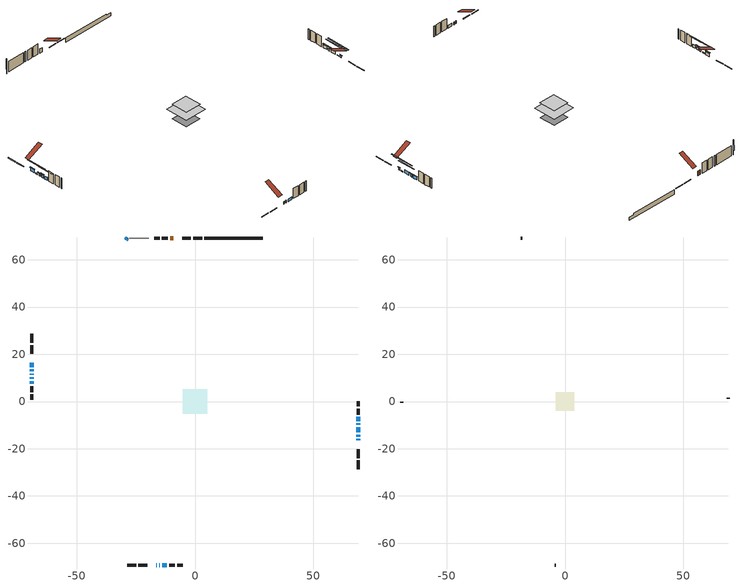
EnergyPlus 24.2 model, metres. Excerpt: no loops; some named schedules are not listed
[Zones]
conditioned space
 floor outside (Floor1 construction): -0.96,-0.96 -0.96,0.96 0.96,0.96 0.96,-0.96 z0.51
 floor adiabatic (AdiabaticFloorConstruction): -5.26,-5.26 -5.26,5.26 5.26,5.26 5.26,-5.26 z2.95
 floor foundation (Slab1 construction): -3.72,-3.72 -3.72,3.72 3.72,3.72 3.72,-3.72 z-1.62
 wall outside (RimJoist1 construction): 3.05,69.22 -0.77,69.22 / -28.67,-69.22 -24.85,-69.22 / -69.22,28.67 -69.22,24.85 / 69.22,-28.67 69.22,-24.85 z0.51:0.81
 wall outside (RimJoist2 construction): -1.7,69.22 -5.34,69.22 / -23.92,-69.22 -20.28,-69.22 / -69.22,23.92 -69.22,20.28 / 69.22,-23.92 69.22,-20.28 z0.51:0.81
 wall outside (AdiabaticWallConstruction 1): -9.23,69.22 -10.56,69.22 z0.51:2.54
 wall outside (AdiabaticWallConstruction): 69.22,-16.39 69.22,-15.83 / -69.22,11.84 -69.22,11.28 z0.51:1.43; -69.22,16.39 -69.22,14.56 / 69.22,-13.11 69.22,-10.83 / -28.67,69.22 -29.32,68.57 / -69.22,8.61 -69.22,7.44 / 69.22,-8.31 69.22,-6.48 z0.51:1.93; 69.22,-14.91 69.22,-14.04 / -69.22,13.63 -69.22,12.77 z0.51:0.92; -16.39,-69.22 -16.1,-69.22 / -15.18,-69.22 -14.89,-69.22 / -13.96,-69.22 -11.92,-69.22 / -69.22,10.36 -69.22,9.54 z0.51:1.73; 69.22,-9.9 69.22,-9.24 z0.51:1.63
 wall outside (Wall1 construction): -11.49,69.22 -14.01,69.22 / -10.99,-69.22 -8.48,-69.22 / -69.22,6.52 -69.22,4 / 69.22,-5.55 69.22,-3.03 z0.51:5.39
 wall outside (Wall2 construction): -14.93,69.22 -17.2,69.22 / -7.55,-69.22 -5.29,-69.22 / -69.22,3.07 -69.22,0.81 / 69.22,-2.1 69.22,0.16 z0.51:5.39
 wall foundation (FoundationWall1 construction): 3.98,69.22,-1.62 3.98,69.22,0.51 26.2,69.22,0.51 26.2,69.22,-0.06 28.67,69.22,-0.06 28.67,69.22,-1.62
 wall adiabatic (Wall4 construction): -19.56,69.22 -27.74,69.22 z0.51:5.39
 window (WindowConstruction 8): 69.22,-16.39 69.22,-15.83 z0.51:1.42
 window (WindowConstruction 7): -69.22,16.39 -69.22,14.56 z0.51:1.93
 window (WindowConstruction 10): 69.22,-14.9 69.22,-14.04 z0.51:0.92
 window (WindowConstruction 11): -16.39,-69.22 -16.1,-69.22 z0.51:1.73
 window (WindowConstruction 12): -15.17,-69.22 -14.89,-69.22 z0.51:1.73
 window (WindowConstruction 13): -69.22,13.63 -69.22,12.77 z0.51:0.92
 window (WindowConstruction 9): -69.22,11.84 -69.22,11.28 z0.51:1.42
 window (WindowConstruction): 69.22,-13.11 69.22,-10.83 z0.51:1.93
 window (WindowConstruction 1): -13.96,-69.22 -11.92,-69.22 z0.51:1.73
 window (WindowConstruction 2): -69.22,10.35 -69.22,9.54 z0.51:1.73
 window (WindowConstruction 3): -28.67,69.22 -29.32,68.57 z0.51:1.93
 window (WindowConstruction 4): -69.22,8.61 -69.22,7.44 z0.51:1.93
 window (WindowConstruction 5): 69.22,-9.9 69.22,-9.24 z0.51:1.63
 window (WindowConstruction 6): 69.22,-8.31 69.22,-6.48 z0.51:1.93
 door (Door): -9.23,69.22 -10.56,69.22 z0.51:2.54
 ceiling adiabatic (AdiabaticFloorConstruction): 5.26,-5.26 5.26,5.26 -5.26,5.26 -5.26,-5.26 z2.95
attic - vented
 floor to conditioned space (Floor2 construction Reversed): -3.84,-3.84 -3.84,3.84 3.84,3.84 3.84,-3.84 z5.39
 wall outside (Wall3 construction): -18.13,69.22 -18.63,69.22 / -4.36,-69.22 -3.85,-69.22 / -69.22,-0.12 -69.22,-0.63 / 69.22,1.09 69.22,1.59 z0.51:5.39
 roof outside (Roof1 construction): -8.3,69.22,5.39 -8.3,61.95,9.02 -6.27,61.95,9.02 -6.27,69.22,5.39; -17.32,-69.22,5.39 -17.32,-61.95,9.02 -19.35,-61.95,9.02 -19.35,-69.22,5.39; -69.22,17.32,5.39 -61.95,17.32,9.02 -61.95,19.35,9.02 -69.22,19.35,5.39; 69.22,-17.32,5.39 61.95,-17.32,9.02 61.95,-19.35,9.02 69.22,-19.35,5.39
shading: 69.22,-15.53 69.22,-16.69 69.31,-16.69 69.31,-15.53 z1.72; -69.22,14.26 -69.22,16.69 -69.52,16.69 -69.52,14.26 z2.23; 69.22,-8.86 69.22,-20.08 69.52,-20.08 69.52,-8.86 z6.09; -69.22,8.5 -69.22,17.9 -69.52,17.9 -69.52,8.5 z5.19; -69.22,10.67 -69.22,12.45 -69.52,12.45 -69.52,10.67 z2.03; 69.22,-7.78 69.22,-16.16 69.52,-16.16 69.52,-7.78 z4.98; -69.22,8.93 -69.22,10.96 -69.52,10.96 -69.52,8.93 z2.34; -31.48,66.41 -26.51,71.38 -26.73,71.59 -31.69,66.63 z4.98; -69.22,4.39 -69.22,11.66 -69.52,11.66 -69.52,4.39 z4.98; 69.22,-8.63 69.22,-10.51 69.52,-10.51 69.52,-8.63 z2.24; 69.22,-6.18 69.22,-8.61 69.52,-8.61 69.52,-6.18 z2.23
[Building]
Building 1: Terrain=Suburbs
[Site:Location]
Whitehorse AP_YT: Latitude {deg}=60.71; Longitude {deg}=-135.07; Time Zone {hr}=-8; Elevation {m}=706; Keep Site Location Information=Yes
[Site:GroundTemperature:Shallow]
-5.4229, -7.73249, -7.91745, -6.82143, -2.42154, 1.95786, 5.75456, 8.15968, 8.36401, 6.40785, 2.70796, -1.53709
[Site:WaterMainsTemperature]
Calculation Method=Schedule; Temperature Schedule=mains temperature schedule
[Material] Roughness=Rough; Thermal Absorptance=0.9
Name | Thickness {m} | Conductivity {W/m-K} | Density {kg/m3} | Specific Heat {J/kg-K} | Solar Absorptance | Visible Absorptance
asphalt or fiberglass shingles | 0.00635 | 0.162714 | 1121.4 | 1465.45 | 0.4 | 0.4
ceiling loosefill ins | 0.254 | 0.0480833 | 16.02 | 1046.75 | 0.7 | 0.7
ceiling stud and cavity | 0.1397 | 0.247927 | 65.682 | 1177.47 | 0.7 | 0.7
concrete 4.0 in. | 0.1016 | 1.803125 | 2242.8 | 837.4 | 0.7 | 0.7
concrete 8.0 in. | 0.2032 | 1.803125 | 2242.8 | 837.4 | 0.7 | 0.7
door material | 0.04445 | 0.0451087 | 512.64 | 1214.23 | 0.7 | 0.7
exterior vertical ins | 0.0354312 | 0.029427 | 32.04 | 1214.23 | 0.7 | 0.7
floor covering | 0.0127 | 0.0433444 | 54.468 | 1339.84 | 0.6 | 0.6
floor rigid ins; rim joist rigid ins; slab rigid ins | 0.051816 | 0.029427 | 32.04 | 1214.23 | 0.7 | 0.7
floor rigid ins 1; wall rigid ins | 0.512978 | 0.029427 | 32.04 | 1214.23 | 0.7 | 0.7
floor stud and cavity | 0.1397 | 0.127307 | 92.3553 | 1139.71 | 0.7 | 0.7
floor stud and cavity 1 | 0.1397 | 1.75129 | 37.0049 | 1207.88 | 0.7 | 0.7
furniture material conditioned space 1 | 0.1524 | 0.115458 | 640.8 | 1214.23 | 0.6 | 0.6
gypsum board | 0.0127 | 0.160291 | 801 | 837.4 | 0.6 | 0.6
gypsum board 1 | 0.0127 | 0.160291 | 801 | 837.4 | 0.7 | 0.7
osb sheathing 0.5 in. | 0.0127 | 0.115458 | 512.64 | 1214.23 | 0.7 | 0.7
osb sheathing 0.5 in. 1 | 0.0127 | 0.115458 | 512.64 | 1214.23 | 0.4 | 0.4
osb sheathing 0.75 in. | 0.01905 | 0.115458 | 512.64 | 1214.23 | 0.7 | 0.7
osb sheathing 2.0 in. | 0.0508 | 0.115458 | 512.64 | 1214.23 | 0.7 | 0.7
rim joist stud and cavity | 0.0508 | 0.570385 | 125.044 | 1163.47 | 0.6 | 0.6
rim joist stud and cavity 1 | 0.0508 | 0.0359914 | 125.044 | 1163.47 | 0.6 | 0.6
wall stud and cavity | 0.1397 | 0.0881538 | 139.0536 | 1170.24 | 0.7 | 0.7
wall stud and cavity 1 | 0.1397 | 0.0889444 | 139.0536 | 1170.24 | 0.7 | 0.7
wall stud and cavity 2 | 0.0889 | 6.1454 | 50.32683 | 1063.81 | 0.6 | 0.6
wall stud and cavity 3 | 0.1397 | 0.0799342 | 139.0536 | 1170.24 | 0.7 | 0.7
wall stud and cavity 4 | 0.0889 | 0.380278 | 52.3479 | 1209.89 | 0.7 | 0.7
wall stud and cavity 5 | 0.0889 | 0.391764 | 83.0341 | 1211.67 | 0.7 | 0.7
wood siding | 0.0254 | 0.102417 | 544.68 | 1172.36 | 0.4 | 0.4
wood siding 1 | 0.00254 | 0.102417 | 544.68 | 1172.36 | 0.4 | 0.4
wood siding 2; wood siding 3; wood siding 4 | 0.0254 | 0.102417 | 544.68 | 1172.36 | 0.7 | 0.7
[WindowMaterial:SimpleGlazingSystem]
Name | U-Factor {W/m2-K} | Solar Heat Gain Coefficient
WindowMaterial | 2.79301 | 0.65
WindowMaterial 1 | 1.90383 | 0.57
WindowMaterial 2 | 1.96005 | 0.5
WindowMaterial 3 | 2.78279 | 0.59
WindowMaterial 4 | 1.924842 | 0.54
WindowMaterial 5 | 2.765186 | 0.62
WindowMaterial 6 | 2.7913 | 0.64
WindowMaterial 7 | 2.75553 | 0.6
WindowMaterial 8 | 2.75326 | 0.43
WindowMaterial 9 | 2.74134 | 0.56
[Construction]
AdiabaticFloorConstruction: floor stud and cavity 1, floor rigid ins 1, osb sheathing 0.75 in., floor covering
AdiabaticWallConstruction: wood siding 3, wall rigid ins, wall stud and cavity 4, gypsum board
AdiabaticWallConstruction 1: wood siding 4, wall rigid ins, wall stud and cavity 4, gypsum board
Door: door material
Floor1 construction: floor stud and cavity, floor rigid ins, osb sheathing 0.75 in., floor covering
Floor2 construction Reversed: gypsum board, ceiling stud and cavity, ceiling loosefill ins
FoundationWall1 construction: concrete 8.0 in., gypsum board 1
furniture construction conditioned space 1: furniture material conditioned space 1
PartitionWallConstruction: gypsum board, wall stud and cavity 5, gypsum board
RimJoist1 construction: wood siding 2, rim joist rigid ins, osb sheathing 2.0 in., rim joist stud and cavity
RimJoist2 construction: wood siding 2, rim joist rigid ins, osb sheathing 2.0 in., rim joist stud and cavity 1
Roof1 construction: asphalt or fiberglass shingles
Slab1 construction: slab rigid ins, concrete 4.0 in.
Wall1 construction: wood siding, osb sheathing 0.5 in., wall stud and cavity, gypsum board
Wall2 construction: wood siding, osb sheathing 0.5 in., wall stud and cavity 1, gypsum board
Wall3 construction: wood siding 1, wall stud and cavity 2
Wall4 construction: osb sheathing 0.5 in. 1, wall stud and cavity 3, gypsum board
WindowConstruction: WindowMaterial
WindowConstruction 1: WindowMaterial 1
WindowConstruction 10; WindowConstruction 11: WindowMaterial 8
WindowConstruction 12; WindowConstruction 13: WindowMaterial 9
WindowConstruction 2: WindowMaterial 2
WindowConstruction 3; WindowConstruction 6: WindowMaterial 3
WindowConstruction 4: WindowMaterial 4
WindowConstruction 5: WindowMaterial 5
WindowConstruction 7: WindowMaterial 6
WindowConstruction 8; WindowConstruction 9: WindowMaterial 7
[Zone] Multiplier=1; Part of Total Floor Area=Yes
Name | Volume {m3}
attic - vented | 33.77
conditioned space | 390
[Space]
Name | Zone | Volume {m3}
attic - vented 1 | attic - vented | 33.77
conditioned space 1 | conditioned space | 390
[ZoneInfiltration:EffectiveLeakageArea]
infil attic - vented 1: Zone or Space=attic - vented 1; Schedule=Always On Discrete; Effective Air Leakage Area {cm2}=1862.84; Stack Coefficient=0.000591679; Wind Coefficient=1.64347e-05
[ZoneMixing]
whole house fan mix: Zone or Space=attic - vented; Schedule=Always On Continuous; Design Flow Rate Calculation Method=Flow/Zone; Design Flow Rate {m3/s}=0; Source Zone or Space=conditioned space
[SurfaceProperty:ExposedFoundationPerimeter]
Slab1: Exposed Perimeter Calculation Method=TotalExposedPerimeter; Total Exposed Perimeter {m}=24.689
[InternalMass] Zone or ZoneList=conditioned space; Space or SpaceList=conditioned space 1
Name | Construction | Surface Area {m2}
furniture mass conditioned space 1 | furniture construction conditioned space 1 | 67.8598
partition wall mass | PartitionWallConstruction | 169.649
[Lights]
interior lighting: Zone or ZoneList or Space or SpaceList=conditioned space 1; Schedule=interior lighting schedule; Design Level Calculation Method=LightingLevel; Lighting Level {W}=343.2; Return Air Fraction=0; Fraction Radiant=0.6; Fraction Visible=0.2; Fraction Replaceable=1
[People]
occupants: Zone or ZoneList or Space or SpaceList=conditioned space 1; Number of People Schedule=occupants schedule; Number of People Calculation Method=People; Number of People=3; Fraction Radiant=0.314171; Sensible Heat Fraction=0.56303; Activity Level Schedule=occupants activity schedule; Carbon Dioxide Generation Rate {m3/s-W}=0; Enable ASHRAE 55 Comfort Warnings=No; Mean Radiant Temperature Calculation Type=EnclosureAveraged
[ElectricEquipment] Zone or ZoneList or Space or SpaceList=conditioned space 1; Design Level Calculation Method=EquipmentLevel
Name | Schedule | Design Level {W} | Fraction Latent | Fraction Radiant | Fraction Lost
clothes dryer | clothes dryer schedule | 140.772 | 0.015 | 0.081 | 0.85
clothes washer | clothes washer schedule | 32.1985 | 0.03 | 0.162 | 0.7
cooking range | cooking range schedule | 208.969 | 0.08 | 0.432 | 0.2
dishwasher | dishwasher schedule | 66.8632 | 0.3 | 0.18 | 0.4
fridge | fridge schedule | 72.9452 | 0 | 0.6 | 0
mech vent bath fan 0 | mech vent bath fan 0 schedule | 25.1 | 0 | 0 | 1
mech vent house fan | mech vent house fan schedule | 0 | 0 | 0 | 1
mech vent house fan cfis | mech vent house fan cfis schedule | 0 | 0 | 0 | 0
mech vent range fan 0 | mech vent range fan 0 schedule | 57 | 0 | 0 | 1
misc plug loads | misc plug loads schedule | 494.7 | 0.045 | 0.513 | 0.1
whole house fan | Always On Discrete | 0 | 0 | 0 | 1
[OtherEquipment] Zone or ZoneList or Space or SpaceList=conditioned space 1; Design Level Calculation Method=EquipmentLevel
Name | Fuel Type | Schedule | Design Level {W} | Fraction Latent | Fraction Radiant | Fraction Lost
clothes dryer 1 | Electricity | clothes dryer schedule | 0 | 0.015 | 0.081 | 0.85
cooking range 1 | Electricity | cooking range schedule | 0 | 0.08 | 0.432 | 0.2
general water use latent | None | general water use schedule | 59.3978 | 1 | 0 | 0
general water use sensible | None | general water use schedule | -58.539 | 0 | 0.6 | 0
mech vent house fan latent load | None | Always On Discrete | 0 | 1 | 0 | 0
mech vent house fan sensible load | None | Always On Discrete | 0 | 0 | 0 | 0
water heater energy adjustment1 | Electricity | Always On Discrete | 0.01 | 0 | 0 | 1
[ZoneInfiltration:DesignFlowRate] Zone or ZoneList or Space or SpaceList=conditioned space 1; Schedule=Always On Discrete; Design Flow Rate Calculation Method=Flow/Zone; Design Flow Rate {m3/s}=0
infil flow; natural vent flow; whole house fan flow
[Foundation:Kiva]
Foundation Kiva 1: Initial Indoor Air Temperature {C}=18; Wall Height Above Grade {m}=0.509991; Wall Depth Below Slab {m}=0.2032; Custom Block Material Name 1=exterior vertical ins; Custom Block Depth 1 {m}=2.13; Custom Block X Position 1 {m}=0.2159; Custom Block Z Position 1 {m}=0
[Foundation:Kiva:Settings]
Soil Conductivity {W/m-K}=0.849921; Soil Density {kg/m3}=1842.3; Soil Specific Heat {J/kg-K}=418.7; Ground Solar Absorptivity=0.9; Ground Thermal Absorptivity=0.9; Ground Surface Roughness {m}=0.03; Far-Field Width {m}=40; Deep-Ground Boundary Condition=ZeroFlux; Deep-Ground Depth {m}=40; Minimum Cell Dimension {m}=0.2; Maximum Cell Growth Coefficient=3; Simulation Timestep=Timestep
[Exterior:Lights]
exterior lighting: Schedule=exterior lighting schedule; Design Level {W}=75.6
[Schedule:Constant]
Name | Hourly Value
Always On Continuous; mech vent house fan schedule; mech vent house fan cfis schedule; Always On Discrete | 1
occupants activity schedule | 117.228
fridge schedule | 0
[Schedule:Week:Daily]
interior lighting schedule Week Rule - Jan1-Jan27: interior lighting schedule day, interior lighting schedule day, interior lighting schedule day, interior lighting schedule day, interior lighting schedule day, interior lighting schedule day, interior lighting schedule day, interior lighting schedule default day, interior lighting schedule default day, interior lighting schedule default day, interior lighting schedule default day, interior lighting schedule default day
interior lighting schedule Week Rule - Jan28-Feb3: interior lighting schedule day, interior lighting schedule day, interior lighting schedule day, interior lighting schedule day, interior lighting schedule day 1, interior lighting schedule day 1, interior lighting schedule day 1, interior lighting schedule default day, interior lighting schedule default day, interior lighting schedule default day, interior lighting schedule default day, interior lighting schedule default day
interior lighting schedule Week Rule - Feb4-Feb24: interior lighting schedule day 1, interior lighting schedule day 1, interior lighting schedule day 1, interior lighting schedule day 1, interior lighting schedule day 1, interior lighting schedule day 1, interior lighting schedule day 1, interior lighting schedule default day, interior lighting schedule default day, interior lighting schedule default day, interior lighting schedule default day, interior lighting schedule default day
interior lighting schedule Week Rule - Feb25-Mar3: interior lighting schedule day 1, interior lighting schedule day 1, interior lighting schedule day 1, interior lighting schedule day 1, interior lighting schedule day 2, interior lighting schedule day 2, interior lighting schedule day 2, interior lighting schedule default day, interior lighting schedule default day, interior lighting schedule default day, interior lighting schedule default day, interior lighting schedule default day
interior lighting schedule Week Rule - Mar4-Mar31: interior lighting schedule day 2, interior lighting schedule day 2, interior lighting schedule day 2, interior lighting schedule day 2, interior lighting schedule day 2, interior lighting schedule day 2, interior lighting schedule day 2, interior lighting schedule default day, interior lighting schedule default day, interior lighting schedule default day, interior lighting schedule default day, interior lighting schedule default day
interior lighting schedule Week Rule - Apr1-Apr28: interior lighting schedule day 3, interior lighting schedule day 3, interior lighting schedule day 3, interior lighting schedule day 3, interior lighting schedule day 3, interior lighting schedule day 3, interior lighting schedule day 3, interior lighting schedule default day, interior lighting schedule default day, interior lighting schedule default day, interior lighting schedule default day, interior lighting schedule default day
interior lighting schedule Week Rule - Apr29-May5: interior lighting schedule day 3, interior lighting schedule day 3, interior lighting schedule day 4, interior lighting schedule day 4, interior lighting schedule day 4, interior lighting schedule day 4, interior lighting schedule day 4, interior lighting schedule default day, interior lighting schedule default day, interior lighting schedule default day, interior lighting schedule default day, interior lighting schedule default day
interior lighting schedule Week Rule - May6-May26: interior lighting schedule day 4, interior lighting schedule day 4, interior lighting schedule day 4, interior lighting schedule day 4, interior lighting schedule day 4, interior lighting schedule day 4, interior lighting schedule day 4, interior lighting schedule default day, interior lighting schedule default day, interior lighting schedule default day, interior lighting schedule default day, interior lighting schedule default day
interior lighting schedule Week Rule - May27-Jun2: interior lighting schedule day 4, interior lighting schedule day 4, interior lighting schedule day 4, interior lighting schedule day 4, interior lighting schedule day 4, interior lighting schedule day 5, interior lighting schedule day 5, interior lighting schedule default day, interior lighting schedule default day, interior lighting schedule default day, interior lighting schedule default day, interior lighting schedule default day
interior lighting schedule Week Rule - Jun3-Jun30: interior lighting schedule day 5, interior lighting schedule day 5, interior lighting schedule day 5, interior lighting schedule day 5, interior lighting schedule day 5, interior lighting schedule day 5, interior lighting schedule day 5, interior lighting schedule default day, interior lighting schedule default day, interior lighting schedule default day, interior lighting schedule default day, interior lighting schedule default day
interior lighting schedule Week Rule - Jul1-Jul28: interior lighting schedule day 6, interior lighting schedule day 6, interior lighting schedule day 6, interior lighting schedule day 6, interior lighting schedule day 6, interior lighting schedule day 6, interior lighting schedule day 6, interior lighting schedule default day, interior lighting schedule default day, interior lighting schedule default day, interior lighting schedule default day, interior lighting schedule default day
interior lighting schedule Week Rule - Jul29-Aug4: interior lighting schedule day 6, interior lighting schedule day 6, interior lighting schedule day 6, interior lighting schedule day 7, interior lighting schedule day 7, interior lighting schedule day 7, interior lighting schedule day 7, interior lighting schedule default day, interior lighting schedule default day, interior lighting schedule default day, interior lighting schedule default day, interior lighting schedule default day
interior lighting schedule Week Rule - Aug5-Aug25: interior lighting schedule day 7, interior lighting schedule day 7, interior lighting schedule day 7, interior lighting schedule day 7, interior lighting schedule day 7, interior lighting schedule day 7, interior lighting schedule day 7, interior lighting schedule default day, interior lighting schedule default day, interior lighting schedule default day, interior lighting schedule default day, interior lighting schedule default day
interior lighting schedule Week Rule - Aug26-Sep1: interior lighting schedule day 7, interior lighting schedule day 7, interior lighting schedule day 7, interior lighting schedule day 7, interior lighting schedule day 7, interior lighting schedule day 7, interior lighting schedule day 8, interior lighting schedule default day, interior lighting schedule default day, interior lighting schedule default day, interior lighting schedule default day, interior lighting schedule default day
interior lighting schedule Week Rule - Sep2-Sep29: interior lighting schedule day 8, interior lighting schedule day 8, interior lighting schedule day 8, interior lighting schedule day 8, interior lighting schedule day 8, interior lighting schedule day 8, interior lighting schedule day 8, interior lighting schedule default day, interior lighting schedule default day, interior lighting schedule default day, interior lighting schedule default day, interior lighting schedule default day
interior lighting schedule Week Rule - Sep30-Oct6: interior lighting schedule day 8, interior lighting schedule day 9, interior lighting schedule day 9, interior lighting schedule day 9, interior lighting schedule day 9, interior lighting schedule day 9, interior lighting schedule day 9, interior lighting schedule default day, interior lighting schedule default day, interior lighting schedule default day, interior lighting schedule default day, interior lighting schedule default day
interior lighting schedule Week Rule - Oct7-Oct27: interior lighting schedule day 9, interior lighting schedule day 9, interior lighting schedule day 9, interior lighting schedule day 9, interior lighting schedule day 9, interior lighting schedule day 9, interior lighting schedule day 9, interior lighting schedule default day, interior lighting schedule default day, interior lighting schedule default day, interior lighting schedule default day, interior lighting schedule default day
interior lighting schedule Week Rule - Oct28-Nov3: interior lighting schedule day 9, interior lighting schedule day 9, interior lighting schedule day 9, interior lighting schedule day 9, interior lighting schedule day 10, interior lighting schedule day 10, interior lighting schedule day 10, interior lighting schedule default day, interior lighting schedule default day, interior lighting schedule default day, interior lighting schedule default day, interior lighting schedule default day
interior lighting schedule Week Rule - Nov4-Nov24: interior lighting schedule day 10, interior lighting schedule day 10, interior lighting schedule day 10, interior lighting schedule day 10, interior lighting schedule day 10, interior lighting schedule day 10, interior lighting schedule day 10, interior lighting schedule default day, interior lighting schedule default day, interior lighting schedule default day, interior lighting schedule default day, interior lighting schedule default day
interior lighting schedule Week Rule - Nov25-Dec1: interior lighting schedule day 10, interior lighting schedule day 10, interior lighting schedule day 10, interior lighting schedule day 10, interior lighting schedule day 10, interior lighting schedule day 10, interior lighting schedule day 11, interior lighting schedule default day, interior lighting schedule default day, interior lighting schedule default day, interior lighting schedule default day, interior lighting schedule default day
interior lighting schedule Week Rule - Dec2-Dec31: interior lighting schedule day 11, interior lighting schedule day 11, interior lighting schedule day 11, interior lighting schedule day 11, interior lighting schedule day 11, interior lighting schedule day 11, interior lighting schedule day 11, interior lighting schedule default day, interior lighting schedule default day, interior lighting schedule default day, interior lighting schedule default day, interior lighting schedule default day
occupants schedule Week Rule - Jan1-Dec31: occupants schedule day, occupants schedule day, occupants schedule day, occupants schedule day, occupants schedule day, occupants schedule day, occupants schedule day, occupants schedule default day, occupants schedule default day, occupants schedule default day, occupants schedule default day, occupants schedule default day
clothes dryer schedule Week Rule - Jan1-Dec31: clothes dryer schedule day, clothes dryer schedule day, clothes dryer schedule day, clothes dryer schedule day, clothes dryer schedule day, clothes dryer schedule day, clothes dryer schedule day, clothes dryer schedule default day, clothes dryer schedule default day, clothes dryer schedule default day, clothes dryer schedule default day, clothes dryer schedule default day
clothes washer schedule Week Rule - Jan1-Dec31: clothes washer schedule day, clothes washer schedule day, clothes washer schedule day, clothes washer schedule day, clothes washer schedule day, clothes washer schedule day, clothes washer schedule day, clothes washer schedule default day, clothes washer schedule default day, clothes washer schedule default day, clothes washer schedule default day, clothes washer schedule default day
cooking range schedule Week Rule - Jan1-Dec31: cooking range schedule day, cooking range schedule day, cooking range schedule day, cooking range schedule day, cooking range schedule day, cooking range schedule day, cooking range schedule day, cooking range schedule default day, cooking range schedule default day, cooking range schedule default day, cooking range schedule default day, cooking range schedule default day
dishwasher schedule Week Rule - Jan1-Dec31: dishwasher schedule day, dishwasher schedule day, dishwasher schedule day, dishwasher schedule day, dishwasher schedule day, dishwasher schedule day, dishwasher schedule day, dishwasher schedule default day, dishwasher schedule default day, dishwasher schedule default day, dishwasher schedule default day, dishwasher schedule default day
mech vent bath fan 0 schedule Week Rule - Jan1-Dec31: mech vent bath fan 0 schedule day, mech vent bath fan 0 schedule day, mech vent bath fan 0 schedule day, mech vent bath fan 0 schedule day, mech vent bath fan 0 schedule day, mech vent bath fan 0 schedule day, mech vent bath fan 0 schedule day, mech vent bath fan 0 schedule default day, mech vent bath fan 0 schedule default day, mech vent bath fan 0 schedule default day, mech vent bath fan 0 schedule default day, mech vent bath fan 0 schedule default day
mech vent range fan 0 schedule Week Rule - Jan1-Dec31: mech vent range fan 0 schedule day, mech vent range fan 0 schedule day, mech vent range fan 0 schedule day, mech vent range fan 0 schedule day, mech vent range fan 0 schedule day, mech vent range fan 0 schedule day, mech vent range fan 0 schedule day, mech vent range fan 0 schedule default day, mech vent range fan 0 schedule default day, mech vent range fan 0 schedule default day, mech vent range fan 0 schedule default day, mech vent range fan 0 schedule default day
misc plug loads schedule Week Rule - Jan1-Dec31: misc plug loads schedule day, misc plug loads schedule day, misc plug loads schedule day, misc plug loads schedule day, misc plug loads schedule day, misc plug loads schedule day, misc plug loads schedule day, misc plug loads schedule default day, misc plug loads schedule default day, misc plug loads schedule default day, misc plug loads schedule default day, misc plug loads schedule default day
general water use schedule Week Rule - Jan1-Dec31: general water use schedule day, general water use schedule day, general water use schedule day, general water use schedule day, general water use schedule day, general water use schedule day, general water use schedule day, general water use schedule default day, general water use schedule default day, general water use schedule default day, general water use schedule default day, general water use schedule default day
exterior lighting schedule Week Rule - Jan1-Jan27: exterior lighting schedule day, exterior lighting schedule day, exterior lighting schedule day, exterior lighting schedule day, exterior lighting schedule day, exterior lighting schedule day, exterior lighting schedule day, exterior lighting schedule default day, exterior lighting schedule default day, exterior lighting schedule default day, exterior lighting schedule default day, exterior lighting schedule default day
exterior lighting schedule Week Rule - Jan28-Feb3: exterior lighting schedule day, exterior lighting schedule day, exterior lighting schedule day, exterior lighting schedule day, exterior lighting schedule day 1, exterior lighting schedule day 1, exterior lighting schedule day 1, exterior lighting schedule default day, exterior lighting schedule default day, exterior lighting schedule default day, exterior lighting schedule default day, exterior lighting schedule default day
exterior lighting schedule Week Rule - Feb4-Feb24: exterior lighting schedule day 1, exterior lighting schedule day 1, exterior lighting schedule day 1, exterior lighting schedule day 1, exterior lighting schedule day 1, exterior lighting schedule day 1, exterior lighting schedule day 1, exterior lighting schedule default day, exterior lighting schedule default day, exterior lighting schedule default day, exterior lighting schedule default day, exterior lighting schedule default day
exterior lighting schedule Week Rule - Feb25-Mar3: exterior lighting schedule day 1, exterior lighting schedule day 1, exterior lighting schedule day 1, exterior lighting schedule day 1, exterior lighting schedule day 2, exterior lighting schedule day 2, exterior lighting schedule day 2, exterior lighting schedule default day, exterior lighting schedule default day, exterior lighting schedule default day, exterior lighting schedule default day, exterior lighting schedule default day
exterior lighting schedule Week Rule - Mar4-Mar31: exterior lighting schedule day 2, exterior lighting schedule day 2, exterior lighting schedule day 2, exterior lighting schedule day 2, exterior lighting schedule day 2, exterior lighting schedule day 2, exterior lighting schedule day 2, exterior lighting schedule default day, exterior lighting schedule default day, exterior lighting schedule default day, exterior lighting schedule default day, exterior lighting schedule default day
exterior lighting schedule Week Rule - Apr1-Apr28: exterior lighting schedule day 3, exterior lighting schedule day 3, exterior lighting schedule day 3, exterior lighting schedule day 3, exterior lighting schedule day 3, exterior lighting schedule day 3, exterior lighting schedule day 3, exterior lighting schedule default day, exterior lighting schedule default day, exterior lighting schedule default day, exterior lighting schedule default day, exterior lighting schedule default day
exterior lighting schedule Week Rule - Apr29-May5: exterior lighting schedule day 3, exterior lighting schedule day 3, exterior lighting schedule day 4, exterior lighting schedule day 4, exterior lighting schedule day 4, exterior lighting schedule day 4, exterior lighting schedule day 4, exterior lighting schedule default day, exterior lighting schedule default day, exterior lighting schedule default day, exterior lighting schedule default day, exterior lighting schedule default day
exterior lighting schedule Week Rule - May6-May26: exterior lighting schedule day 4, exterior lighting schedule day 4, exterior lighting schedule day 4, exterior lighting schedule day 4, exterior lighting schedule day 4, exterior lighting schedule day 4, exterior lighting schedule day 4, exterior lighting schedule default day, exterior lighting schedule default day, exterior lighting schedule default day, exterior lighting schedule default day, exterior lighting schedule default day
exterior lighting schedule Week Rule - May27-Jun2: exterior lighting schedule day 4, exterior lighting schedule day 4, exterior lighting schedule day 4, exterior lighting schedule day 4, exterior lighting schedule day 4, exterior lighting schedule day 5, exterior lighting schedule day 5, exterior lighting schedule default day, exterior lighting schedule default day, exterior lighting schedule default day, exterior lighting schedule default day, exterior lighting schedule default day
exterior lighting schedule Week Rule - Jun3-Jun30: exterior lighting schedule day 5, exterior lighting schedule day 5, exterior lighting schedule day 5, exterior lighting schedule day 5, exterior lighting schedule day 5, exterior lighting schedule day 5, exterior lighting schedule day 5, exterior lighting schedule default day, exterior lighting schedule default day, exterior lighting schedule default day, exterior lighting schedule default day, exterior lighting schedule default day
exterior lighting schedule Week Rule - Jul1-Jul28: exterior lighting schedule day 6, exterior lighting schedule day 6, exterior lighting schedule day 6, exterior lighting schedule day 6, exterior lighting schedule day 6, exterior lighting schedule day 6, exterior lighting schedule day 6, exterior lighting schedule default day, exterior lighting schedule default day, exterior lighting schedule default day, exterior lighting schedule default day, exterior lighting schedule default day
exterior lighting schedule Week Rule - Jul29-Aug4: exterior lighting schedule day 6, exterior lighting schedule day 6, exterior lighting schedule day 6, exterior lighting schedule day 7, exterior lighting schedule day 7, exterior lighting schedule day 7, exterior lighting schedule day 7, exterior lighting schedule default day, exterior lighting schedule default day, exterior lighting schedule default day, exterior lighting schedule default day, exterior lighting schedule default day
exterior lighting schedule Week Rule - Aug5-Aug25: exterior lighting schedule day 7, exterior lighting schedule day 7, exterior lighting schedule day 7, exterior lighting schedule day 7, exterior lighting schedule day 7, exterior lighting schedule day 7, exterior lighting schedule day 7, exterior lighting schedule default day, exterior lighting schedule default day, exterior lighting schedule default day, exterior lighting schedule default day, exterior lighting schedule default day
exterior lighting schedule Week Rule - Aug26-Sep1: exterior lighting schedule day 7, exterior lighting schedule day 7, exterior lighting schedule day 7, exterior lighting schedule day 7, exterior lighting schedule day 7, exterior lighting schedule day 7, exterior lighting schedule day 8, exterior lighting schedule default day, exterior lighting schedule default day, exterior lighting schedule default day, exterior lighting schedule default day, exterior lighting schedule default day
exterior lighting schedule Week Rule - Sep2-Sep29: exterior lighting schedule day 8, exterior lighting schedule day 8, exterior lighting schedule day 8, exterior lighting schedule day 8, exterior lighting schedule day 8, exterior lighting schedule day 8, exterior lighting schedule day 8, exterior lighting schedule default day, exterior lighting schedule default day, exterior lighting schedule default day, exterior lighting schedule default day, exterior lighting schedule default day
exterior lighting schedule Week Rule - Sep30-Oct6: exterior lighting schedule day 8, exterior lighting schedule day 9, exterior lighting schedule day 9, exterior lighting schedule day 9, exterior lighting schedule day 9, exterior lighting schedule day 9, exterior lighting schedule day 9, exterior lighting schedule default day, exterior lighting schedule default day, exterior lighting schedule default day, exterior lighting schedule default day, exterior lighting schedule default day
[Schedule:Year]
interior lighting schedule: interior lighting schedule Week Rule - Jan1-Jan27, 1, 1, 1, 27, interior lighting schedule Week Rule - Jan28-Feb3, 1, 28, 2, 3, interior lighting schedule Week Rule - Feb4-Feb24, 2, 4, 2, 24, interior lighting schedule Week Rule - Feb25-Mar3, 2, 25, 3, 3, interior lighting schedule Week Rule - Mar4-Mar31, 3, 4, 3, 31, interior lighting schedule Week Rule - Apr1-Apr28, 4, 1, 4, 28, interior lighting schedule Week Rule - Apr29-May5, 4, 29, 5, 5, interior lighting schedule Week Rule - May6-May26, 5, 6, 5, 26, interior lighting schedule Week Rule - May27-Jun2, 5, 27, 6, 2, interior lighting schedule Week Rule - Jun3-Jun30, 6, 3, 6, 30, interior lighting schedule Week Rule - Jul1-Jul28, 7, 1, 7, 28, interior lighting schedule Week Rule - Jul29-Aug4, 7, 29, 8, 4, interior lighting schedule Week Rule - Aug5-Aug25, 8, 5, 8, 25, interior lighting schedule Week Rule - Aug26-Sep1, 8, 26, 9, 1, interior lighting schedule Week Rule - Sep2-Sep29, 9, 2, 9, 29, interior lighting schedule Week Rule - Sep30-Oct6, 9, 30, 10, 6, interior lighting schedule Week Rule - Oct7-Oct27, 10, 7, 10, 27, interior lighting schedule Week Rule - Oct28-Nov3, 10, 28, 11, 3, interior lighting schedule Week Rule - Nov4-Nov24, 11, 4, 11, 24, interior lighting schedule Week Rule - Nov25-Dec1, 11, 25, 12, 1, interior lighting schedule Week Rule - Dec2-Dec31, 12, 2, 12, 31
occupants schedule: occupants schedule Week Rule - Jan1-Dec31, 1, 1, 12, 31
clothes dryer schedule: clothes dryer schedule Week Rule - Jan1-Dec31, 1, 1, 12, 31
clothes washer schedule: clothes washer schedule Week Rule - Jan1-Dec31, 1, 1, 12, 31
cooking range schedule: cooking range schedule Week Rule - Jan1-Dec31, 1, 1, 12, 31
dishwasher schedule: dishwasher schedule Week Rule - Jan1-Dec31, 1, 1, 12, 31
mech vent bath fan 0 schedule: mech vent bath fan 0 schedule Week Rule - Jan1-Dec31, 1, 1, 12, 31
mech vent range fan 0 schedule: mech vent range fan 0 schedule Week Rule - Jan1-Dec31, 1, 1, 12, 31
misc plug loads schedule: misc plug loads schedule Week Rule - Jan1-Dec31, 1, 1, 12, 31
general water use schedule: general water use schedule Week Rule - Jan1-Dec31, 1, 1, 12, 31
exterior lighting schedule: exterior lighting schedule Week Rule - Jan1-Jan27, 1, 1, 1, 27, exterior lighting schedule Week Rule - Jan28-Feb3, 1, 28, 2, 3, exterior lighting schedule Week Rule - Feb4-Feb24, 2, 4, 2, 24, exterior lighting schedule Week Rule - Feb25-Mar3, 2, 25, 3, 3, exterior lighting schedule Week Rule - Mar4-Mar31, 3, 4, 3, 31, exterior lighting schedule Week Rule - Apr1-Apr28, 4, 1, 4, 28, exterior lighting schedule Week Rule - Apr29-May5, 4, 29, 5, 5, exterior lighting schedule Week Rule - May6-May26, 5, 6, 5, 26, exterior lighting schedule Week Rule - May27-Jun2, 5, 27, 6, 2, exterior lighting schedule Week Rule - Jun3-Jun30, 6, 3, 6, 30, exterior lighting schedule Week Rule - Jul1-Jul28, 7, 1, 7, 28, exterior lighting schedule Week Rule - Jul29-Aug4, 7, 29, 8, 4, exterior lighting schedule Week Rule - Aug5-Aug25, 8, 5, 8, 25, exterior lighting schedule Week Rule - Aug26-Sep1, 8, 26, 9, 1, exterior lighting schedule Week Rule - Sep2-Sep29, 9, 2, 9, 29, exterior lighting schedule Week Rule - Sep30-Oct6, 9, 30, 10, 6, exterior lighting schedule Week Rule - Oct7-Oct27, 10, 7, 10, 27, exterior lighting schedule Week Rule - Oct28-Nov3, 10, 28, 11, 3, exterior lighting schedule Week Rule - Nov4-Nov24, 11, 4, 11, 24, exterior lighting schedule Week Rule - Nov25-Dec1, 11, 25, 12, 1, exterior lighting schedule Week Rule - Dec2-Dec31, 12, 2, 12, 31
[Schedule:Compact]
mains temperature schedule: Through: 01/01, For: AllDays, Until: 24:00, 1.27556, Through: 01/02, For: AllDays, Until: 24:00, 1.21222, Through: 01/03, For: AllDays, Until: 24:00, 1.15, Through: 01/04, For: AllDays, Until: 24:00, 1.08833, Through: 01/05, For: AllDays, Until: 24:00, 1.02778, Through: 01/06, For: AllDays, Until: 24:00, 0.967222, Through: 01/07, For: AllDays, Until: 24:00, 0.907778, Through: 01/08, For: AllDays, Until: 24:00, 0.848889, Through: 01/09, For: AllDays, Until: 24:00, 0.791111, Through: 01/10, For: AllDays, Until: 24:00, 0.733333, Through: 01/11, For: AllDays, Until: 24:00, 0.677222, Through: 01/12, For: AllDays, Until: 24:00, 0.621111, Through: 01/13, For: AllDays, Until: 24:00, 0.566667, Through: 01/14, For: AllDays, Until: 24:00, 0.512222, Through: 01/15, For: AllDays, Until: 24:00, 0.459444, Through: 01/16, For: AllDays, Until: 24:00, 0.407222, Through: 01/17, For: AllDays, Until: 24:00, 0.355556, Through: 01/18, For: AllDays, Until: 24:00, 0.305, Through: 01/19, For: AllDays, Until: 24:00, 0.255556, Through: 01/20, For: AllDays, Until: 24:00, 0.206667, Through: 01/21, For: AllDays, Until: 24:00, 0.158889, Through: 01/22, For: AllDays, Until: 24:00, 0.112222, Through: 01/23, For: AllDays, Until: 24:00, 0.0666667, Through: 01/24, For: AllDays, Until: 24:00, 0.0216667, Through: 01/25, For: AllDays, Until: 24:00, 0, Through: 01/26, For: AllDays, Until: 24:00, 0, Through: 01/27, For: AllDays, Until: 24:00, 0, Through: 01/28, For: AllDays, Until: 24:00, 0, Through: 01/29, For: AllDays, Until: 24:00, 0, Through: 01/30, For: AllDays, Until: 24:00, 0, Through: 01/31, For: AllDays, Until: 24:00, 0, Through: 02/01, For: AllDays, Until: 24:00, 0, Through: 02/02, For: AllDays, Until: 24:00, 0, Through: 02/03, For: AllDays, Until: 24:00, 0, Through: 02/04, For: AllDays, Until: 24:00, 0, Through: 02/05, For: AllDays, Until: 24:00, 0, Through: 02/06, For: AllDays, Until: 24:00, 0, Through: 02/07, For: AllDays, Until: 24:00, 0, Through: 02/08, For: AllDays, Until: 24:00, 0, Through: 02/09, For: AllDays, Until: 24:00, 0, Through: 02/10, For: AllDays, Until: 24:00, 0, Through: 02/11, For: AllDays, Until: 24:00, 0, Through: 02/12, For: AllDays, Until: 24:00, 0, Through: 02/13, For: AllDays, Until: 24:00, 0, Through: 02/14, For: AllDays, Until: 24:00, 0, Through: 02/15, For: AllDays, Until: 24:00, 0, Through: 02/16, For: AllDays, Until: 24:00, 0, Through: 02/17, For: AllDays, Until: 24:00, 0, Through: 02/18, For: AllDays, Until: 24:00, 0, Through: 02/19, For: AllDays, Until: 24:00, 0, Through: 02/20, For: AllDays, Until: 24:00, 0, Through: 02/21, For: AllDays, Until: 24:00, 0, Through: 02/22, For: AllDays, Until: 24:00, 0, Through: 02/23, For: AllDays, Until: 24:00, 0, Through: 02/24, For: AllDays, Until: 24:00, 0, Through: 02/25, For: AllDays, Until: 24:00, 0, Through: 02/26, For: AllDays, Until: 24:00, 0, Through: 02/27, For: AllDays, Until: 24:00, 0, Through: 02/28, For: AllDays, Until: 24:00, 0, Through: 03/01, For: AllDays, Until: 24:00, 0, Through: 03/02, For: AllDays, Until: 24:00, 0, Through: 03/03, For: AllDays, Until: 24:00, 0, Through: 03/04, For: AllDays, Until: 24:00, 0, Through: 03/05, For: AllDays, Until: 24:00, 0, Through: 03/06, For: AllDays, Until: 24:00, 0, Through: 03/07, For: AllDays, Until: 24:00, 0, Through: 03/08, For: AllDays, Until: 24:00, 0, Through: 03/09, For: AllDays, Until: 24:00, 0, Through: 03/10, For: AllDays, Until: 24:00, 0, Through: 03/11, For: AllDays, Until: 24:00, 0, Through: 03/12, For: AllDays, Until: 24:00, 0, Through: 03/13, For: AllDays, Until: 24:00, 0, Through: 03/14, For: AllDays, Until: 24:00, 0, Through: 03/15, For: AllDays, Until: 24:00, 0, Through: 03/16, For: AllDays, Until: 24:00, 0, Through: 03/17, For: AllDays, Until: 24:00, 0, Through: 03/18, For: AllDays, Until: 24:00, 0, Through: 03/19, For: AllDays, Until: 24:00, 0, Through: 03/20, For: AllDays, Until: 24:00, 0, Through: 03/21, For: AllDays, Until: 24:00, 0, Through: 03/22, For: AllDays, Until: 24:00, 0, Through: 03/23, For: AllDays, Until: 24:00, 0, Through: 03/24, For: AllDays, Until: 24:00, 0, Through: 03/25, For: AllDays, Until: 24:00, 0, Through: 03/26, For: AllDays, Until: 24:00, 0, Through: 03/27, For: AllDays, Until: 24:00, 0, Through: 03/28, For: AllDays, Until: 24:00, 0, Through: 03/29, For: AllDays, Until: 24:00, 0, Through: 03/30, For: AllDays, Until: 24:00, 0, Through: 03/31, For: AllDays, Until: 24:00, 0, Through: 04/01, For: AllDays, Until: 24:00, 0, Through: 04/02, For: AllDays, Until: 24:00, 0, Through: 04/03, For: AllDays, Until: 24:00, 0, Through: 04/04, For: AllDays, Until: 24:00, 0, Through: 04/05, For: AllDays, Until: 24:00, 0, Through: 04/06, For: AllDays, Until: 24:00, 0, Through: 04/07, For: AllDays, Until: 24:00, 0, Through: 04/08, For: AllDays, Until: 24:00, 0, Through: 04/09, For: AllDays, Until: 24:00, 0, Through: 04/10, For: AllDays, Until: 24:00, 0.0316667, Through: 04/11, For: AllDays, Until: 24:00, 0.0766667, Through: 04/12, For: AllDays, Until: 24:00, 0.122778, Through: 04/13, For: AllDays, Until: 24:00, 0.169444, Through: 04/14, For: AllDays, Until: 24:00, 0.217778, Through: 04/15, For: AllDays, Until: 24:00, 0.266667, Through: 04/16, For: AllDays, Until: 24:00, 0.316111, Through: 04/17, For: AllDays, Until: 24:00, 0.367222, Through: 04/18, For: AllDays, Until: 24:00, 0.418333, Through: 04/19, For: AllDays, Until: 24:00, 0.471111, Through: 04/20, For: AllDays, Until: 24:00, 0.524444, Through: 04/21, For: AllDays, Until: 24:00, 0.578889, Through: 04/22, For: AllDays, Until: 24:00, 0.633889, Through: 04/23, For: AllDays, Until: 24:00, 0.689444, Through: 04/24, For: AllDays, Until: 24:00, 0.746111, Through: 04/25, For: AllDays, Until: 24:00, 0.803889, Through: 04/26, For: AllDays, Until: 24:00, 0.862222, Through: 04/27, For: AllDays, Until: 24:00, 0.921111, Through: 04/28, For: AllDays, Until: 24:00, 0.980556, Through: 04/29, For: AllDays, Until: 24:00, 1.04111, Through: 04/30, For: AllDays, Until: 24:00, 1.10222, Through: 05/01, For: AllDays, Until: 24:00, 1.16389, Through: 05/02, For: AllDays, Until: 24:00, 1.22667, Through: 05/03, For: AllDays, Until: 24:00, 1.28944, Through: 05/04, For: AllDays, Until: 24:00, 1.35333, Through: 05/05, For: AllDays, Until: 24:00, 1.41778, Through: 05/06, For: AllDays, Until: 24:00, 1.48278, Through: 05/07, For: AllDays, Until: 24:00, 1.54778, Through: 05/08, For: AllDays, Until: 24:00, 1.61389, Through: 05/09, For: AllDays, Until: 24:00, 1.68056, Through: 05/10, For: AllDays, Until: 24:00, 1.74778, Through: 05/11, For: AllDays, Until: 24:00, 1.815, Through: 05/12, For: AllDays, Until: 24:00, 1.88333, Through: 05/13, For: AllDays, Until: 24:00, 1.95167, Through: 05/14, For: AllDays, Until: 24:00, 2.02056, Through: 05/15, For: AllDays, Until: 24:00, 2.09, Through: 05/16, For: AllDays, Until: 24:00, 2.15944, Through: 05/17, For: AllDays, Until: 24:00, 2.22944, Through: 05/18, For: AllDays, Until: 24:00, 2.3, Through: 05/19, For: AllDays, Until: 24:00, 2.37111, Through: 05/20, For: AllDays, Until: 24:00, 2.44167, Through: 05/21, For: AllDays, Until: 24:00, 2.51333, Through: 05/22, For: AllDays, Until: 24:00, 2.585, Through: 05/23, For: AllDays, Until: 24:00, 2.65667, Through: 05/24, For: AllDays, Until: 24:00, 2.72889, Through: 05/25, For: AllDays, Until: 24:00, 2.80111, Through: 05/26, For: AllDays, Until: 24:00, 2.87333, Through: 05/27, For: AllDays, Until: 24:00, 2.94556, Through: 05/28, For: AllDays, Until: 24:00, 3.01833, Through: 05/29, For: AllDays, Until: 24:00, 3.09111, Through: 05/30, For: AllDays, Until: 24:00, 3.16444, Through: 05/31, For: AllDays, Until: 24:00, 3.23722, Through: 06/01, For: AllDays, Until: 24:00, 3.31, Through: 06/02, For: AllDays, Until: 24:00, 3.38333, Through: 06/03, For: AllDays, Until: 24:00, 3.45611, Through: 06/04, For: AllDays, Until: 24:00, 3.52944, Through: 06/05, For: AllDays, Until: 24:00, 3.60222, Through: 06/06, For: AllDays, Until: 24:00, 3.675, Through: 06/07, For: AllDays, Until: 24:00, 3.74833, Through: 06/08, For: AllDays, Until: 24:00, 3.82056, Through: 06/09, For: AllDays, Until: 24:00, 3.89333, Through: 06/10, For: AllDays, Until: 24:00, 3.96611, Through: 06/11, For: AllDays, Until: 24:00, 4.03833, Through: 06/12, For: AllDays, Until: 24:00, 4.11, Through: 06/13, For: AllDays, Until: 24:00, 4.18222, Through: 06/14, For: AllDays, Until: 24:00, 4.25389, Through: 06/15, For: AllDays, Until: 24:00, 4.325, Through: 06/16, For: AllDays, Until: 24:00, 4.39611, Through: 06/17, For: AllDays, Until: 24:00, 4.46722, Through: 06/18, For: AllDays, Until: 24:00, 4.53778, Through: 06/19, For: AllDays, Until: 24:00, 4.60778, Through: 06/20, For: AllDays, Until: 24:00, 4.67778, Through: 06/21, For: AllDays, Until: 24:00, 4.74722, Through: 06/22, For: AllDays, Until: 24:00, 4.81611, Through: 06/23, For: AllDays, Until: 24:00, 4.885, Through: 06/24, For: AllDays, Until: 24:00, 4.95278, Through: 06/25, For: AllDays, Until: 24:00, 5.02056, Through: 06/26, For: AllDays, Until: 24:00, 5.08778, Through: 06/27, For: AllDays, Until: 24:00, 5.15444, Through: 06/28, For: AllDays, Until: 24:00, 5.22111, Through: 06/29, For: AllDays, Until: 24:00, 5.28667, Through: 06/30, For: AllDays, Until: 24:00, 5.35167, Through: 07/01, For: AllDays, Until: 24:00, 5.41611, Through: 07/02, For: AllDays, Until: 24:00, 5.48, Through: 07/03, For: AllDays, Until: 24:00, 5.54333, Through: 07/04, For: AllDays, Until: 24:00, 5.60611, Through: 07/05, For: AllDays, Until: 24:00, 5.66833, Through: 07/06, For: AllDays, Until: 24:00, 5.72944, Through: 07/07, For: AllDays, Until: 24:00, 5.79, Through: 07/08, For: AllDays, Until: 24:00, 5.85, Through: 07/09, For: AllDays, Until: 24:00, 5.90944, Through: 07/10, For: AllDays, Until: 24:00, 5.96778, Through: 07/11, For: AllDays, Until: 24:00, 6.02556, Through: 07/12, For: AllDays, Until: 24:00, 6.08222, Through: 07/13, For: AllDays, Until: 24:00, 6.13833, Through: 07/14, For: AllDays, Until: 24:00, 6.19389, Through: 07/15, For: AllDays, Until: 24:00, 6.24833, Through: 07/16, For: AllDays, Until: 24:00, 6.30222, Through: 07/17, For: AllDays, Until: 24:00, 6.355, Through: 07/18, For: AllDays, Until: 24:00, 6.40667, Through: 07/19, For: AllDays, Until: 24:00, 6.45778, Through: 07/20, For: AllDays, Until: 24:00, 6.50778, Through: 07/21, For: AllDays, Until: 24:00, 6.55722, Through: 07/22, For: AllDays, Until: 24:00, 6.60556, Through: 07/23, For: AllDays, Until: 24:00, 6.65278, Through: 07/24, For: AllDays, Until: 24:00, 6.69889, Through: 07/25, For: AllDays, Until: 24:00, 6.74444, Through: 07/26, For: AllDays, Until: 24:00, 6.78889, Through: 07/27, For: AllDays, Until: 24:00, 6.83222, Through: 07/28, For: AllDays, Until: 24:00, 6.87444, Through: 07/29, For: AllDays, Until: 24:00, 6.91611, Through: 07/30, For: AllDays, Until: 24:00, 6.95611, Through: 07/31, For: AllDays, Until: 24:00, 6.99556, Through: 08/01, For: AllDays, Until: 24:00, 7.03333, Through: 08/02, For: AllDays, Until: 24:00, 7.07056, Through: 08/03, For: AllDays, Until: 24:00, 7.10667, Through: 08/04, For: AllDays, Until: 24:00, 7.14167, Through: 08/05, For: AllDays, Until: 24:00, 7.175, Through: 08/06, For: AllDays, Until: 24:00, 7.20778, Through: 08/07, For: AllDays, Until: 24:00, 7.23944, Through: 08/08, For: AllDays, Until: 24:00, 7.27, Through: 08/09, For: AllDays, Until: 24:00, 7.29889, Through: 08/10, For: AllDays, Until: 24:00, 7.32722, Through: 08/11, For: AllDays, Until: 24:00, 7.35389, Through: 08/12, For: AllDays, Until: 24:00, 7.38, Through: 08/13, For: AllDays, Until: 24:00, 7.40444, Through: 08/14, For: AllDays, Until: 24:00, 7.42778, Through: 08/15, For: AllDays, Until: 24:00, 7.45, Through: 08/16, For: AllDays, Until: 24:00, 7.47111, Through: 08/17, For: AllDays, Until: 24:00, 7.49111, Through: 08/18, For: AllDays, Until: 24:00, 7.50944, Through: 08/19, For: AllDays, Until: 24:00, 7.52667, Through: 08/20, For: AllDays, Until: 24:00, 7.54278, Through: 08/21, For: AllDays, Until: 24:00, 7.55778, Through: 08/22, For: AllDays, Until: 24:00, 7.57167, Through: 08/23, For: AllDays, Until: 24:00, 7.58389, Through: 08/24, For: AllDays, Until: 24:00, 7.595, Through: 08/25, For: AllDays, Until: 24:00, 7.605, Through: 08/26, For: AllDays, Until: 24:00, 7.61389, Through: 08/27, For: AllDays, Until: 24:00, 7.62111, Through: 08/28, For: AllDays, Until: 24:00, 7.62778, Through: 08/29, For: AllDays, Until: 24:00, 7.63222, Through: 08/30, For: AllDays, Until: 24:00, 7.63611, Through: 08/31, For: AllDays, Until: 24:00, 7.63833, Through: 09/01, For: AllDays, Until: 24:00, 7.64, Through: 09/02, For: AllDays, Until: 24:00, 7.63944, Through: 09/03, For: AllDays, Until: 24:00, 7.63833, Through: 09/04, For: AllDays, Until: 24:00, 7.63556, Through: 09/05, For: AllDays, Until: 24:00, 7.63222, Through: 09/06, For: AllDays, Until: 24:00, 7.62667, Through: 09/07, For: AllDays, Until: 24:00, 7.62056, Through: 09/08, For: AllDays, Until: 24:00, 7.61278, Through: 09/09, For: AllDays, Until: 24:00, 7.60389, Through: 09/10, For: AllDays, Until: 24:00, 7.59389, Through: 09/11, For: AllDays, Until: 24:00, 7.58278, Through: 09/12, For: AllDays, Until: 24:00, 7.57, Through: 09/13, For: AllDays, Until: 24:00, 7.55611, Through: 09/14, For: AllDays, Until: 24:00, 7.54111, Through: 09/15, For: AllDays, Until: 24:00, 7.525, Through: 09/16, For: AllDays, Until: 24:00, 7.50722, Through: 09/17, For: AllDays, Until: 24:00, 7.48889, Through: 09/18, For: AllDays, Until: 24:00, 7.46889, Through: 09/19, For: AllDays, Until: 24:00, 7.44778, Through: 09/20, For: AllDays, Until: 24:00, 7.42556, Through: 09/21, For: AllDays, Until: 24:00, 7.40167, Through: 09/22, For: AllDays, Until: 24:00, 7.37722, Through: 09/23, For: AllDays, Until: 24:00, 7.35111, Through: 09/24, For: AllDays, Until: 24:00, 7.32389, Through: 09/25, For: AllDays, Until: 24:00, 7.29611, Through: 09/26, For: AllDays, Until: 24:00, 7.26667, Through: 09/27, For: AllDays, Until: 24:00, 7.23611, Through: 09/28, For: AllDays, Until: 24:00, 7.20444, Through: 09/29, For: AllDays, Until: 24:00, 7.17167, Through: 09/30, For: AllDays, Until: 24:00, 7.13778, Through: 10/01, For: AllDays, Until: 24:00, 7.10278, Through: 10/02, For: AllDays, Until: 24:00, 7.06667, Through: 10/03, For: AllDays, Until: 24:00, 7.02944, Through: 10/04, For: AllDays, Until: 24:00, 6.99111, Through: 10/05, For: AllDays, Until: 24:00, 6.95167, Through: 10/06, For: AllDays, Until: 24:00, 6.91111, Through: 10/07, For: AllDays, Until: 24:00, 6.87, Through: 10/08, For: AllDays, Until: 24:00, 6.82722, Through: 10/09, For: AllDays, Until: 24:00, 6.78389, Through: 10/10, For: AllDays, Until: 24:00, 6.73944, Through: 10/11, For: AllDays, Until: 24:00, 6.69389, Through: 10/12, For: AllDays, Until: 24:00, 6.64722, Through: 10/13, For: AllDays, Until: 24:00, 6.6, Through: 10/14, For: AllDays, Until: 24:00, 6.55167, Through: 10/15, For: AllDays, Until: 24:00, 6.50222, Through: 10/16, For: AllDays, Until: 24:00, 6.45222, Through: 10/17, For: AllDays, Until: 24:00, 6.40111, Through: 10/18, For: AllDays, Until: 24:00, 6.34889, Through: 10/19, For: AllDays, Until: 24:00, 6.29611, Through: 10/20, For: AllDays, Until: 24:00, 6.24222, Through: 10/21, For: AllDays, Until: 24:00, 6.18778, Through: 10/22, For: AllDays, Until: 24:00, 6.13222, Through: 10/23, For: AllDays, Until: 24:00, 6.07611, Through: 10/24, For: AllDays, Until: 24:00, 6.01889, Through: 10/25, For: AllDays, Until: 24:00, 5.96111, Through: 10/26, For: AllDays, Until: 24:00, 5.90278, Through: 10/27, For: AllDays, Until: 24:00, 5.84333, Through: 10/28, For: AllDays, Until: 24:00, 5.78333, Through: 10/29, For: AllDays, Until: 24:00, 5.72278, Through: 10/30, For: AllDays, Until: 24:00, 5.66111, Through: 10/31, For: AllDays, Until: 24:00, 5.59889, Through: 11/01, For: AllDays, Until: 24:00, 5.53611, Through: 11/02, For: AllDays, Until: 24:00, 5.47278, Through: 11/03, For: AllDays, Until: 24:00, 5.40889, Through: 11/04, For: AllDays, Until: 24:00, 5.34444, Through: 11/05, For: AllDays, Until: 24:00, 5.27944, Through: 11/06, For: AllDays, Until: 24:00, 5.21333, Through: 11/07, For: AllDays, Until: 24:00, 5.14722, Through: 11/08, For: AllDays, Until: 24:00, 5.08056, Through: 11/09, For: AllDays, Until: 24:00, 5.01333, Through: 11/10, For: AllDays, Until: 24:00, 4.94556, Through: 11/11, For: AllDays, Until: 24:00, 4.87722, Through: 11/12, For: AllDays, Until: 24:00, 4.80833, Through: 11/13, For: AllDays, Until: 24:00, 4.73944, Through: 11/14, For: AllDays, Until: 24:00, 4.67, Through: 11/15, For: AllDays, Until: 24:00, 4.6, Through: 11/16, For: AllDays, Until: 24:00, 4.53, Through: 11/17, For: AllDays, Until: 24:00, 4.45944, Through: 11/18, For: AllDays, Until: 24:00, 4.38833, Through: 11/19, For: AllDays, Until: 24:00, 4.31722, Through: 11/20, For: AllDays, Until: 24:00, 4.24556, Through: 11/21, For: AllDays, Until: 24:00, 4.17389, Through: 11/22, For: AllDays, Until: 24:00, 4.10222, Through: 11/23, For: AllDays, Until: 24:00, 4.03, Through: 11/24, For: AllDays, Until: 24:00, 3.95778, Through: 11/25, For: AllDays, Until: 24:00, 3.88556, Through: 11/26, For: AllDays, Until: 24:00, 3.81278, Through: 11/27, For: AllDays, Until: 24:00, 3.74, Through: 11/28, For: AllDays, Until: 24:00, 3.66722, Through: 11/29, For: AllDays, Until: 24:00, 3.59389, Through: 11/30, For: AllDays, Until: 24:00, 3.52111, Through: 12/01, For: AllDays, Until: 24:00, 3.44833, Through: 12/02, For: AllDays, Until: 24:00, 3.375, Through: 12/03, For: AllDays, Until: 24:00, 3.30222, Through: 12/04, For: AllDays, Until: 24:00, 3.22889, Through: 12/05, For: AllDays, Until: 24:00, 3.15611, Through: 12/06, For: AllDays, Until: 24:00, 3.08333, Through: 12/07, For: AllDays, Until: 24:00, 3.01056, Through: 12/08, For: AllDays, Until: 24:00, 2.93778, Through: 12/09, For: AllDays, Until: 24:00, 2.865, Through: 12/10, For: AllDays, Until: 24:00, 2.79278, Through: 12/11, For: AllDays, Until: 24:00, 2.72056, Through: 12/12, For: AllDays, Until: 24:00, 2.64833, Through: 12/13, For: AllDays, Until: 24:00, 2.57667, Through: 12/14, For: AllDays, Until: 24:00, 2.505, Through: 12/15, For: AllDays, Until: 24:00, 2.43389, Through: 12/16, For: AllDays, Until: 24:00, 2.36278, Through: 12/17, For: AllDays, Until: 24:00, 2.29222, Through: 12/18, For: AllDays, Until: 24:00, 2.22167, Through: 12/19, For: AllDays, Until: 24:00, 2.15167, Through: 12/20, For: AllDays, Until: 24:00, 2.08222, Through: 12/21, For: AllDays, Until: 24:00, 2.01278, Through: 12/22, For: AllDays, Until: 24:00, 1.94389, Through: 12/23, For: AllDays, Until: 24:00, 1.87556, Through: 12/24, For: AllDays, Until: 24:00, 1.80778, Through: 12/25, For: AllDays, Until: 24:00, 1.74, Through: 12/26, For: AllDays, Until: 24:00, 1.67333, Through: 12/27, For: AllDays, Until: 24:00, 1.60667, Through: 12/28, For: AllDays, Until: 24:00, 1.54056, Through: 12/29, For: AllDays, Until: 24:00, 1.475, Through: 12/30, For: AllDays, Until: 24:00, 1.41056, Through: 12/31, For: AllDays, Until: 24:00, 1.34611
